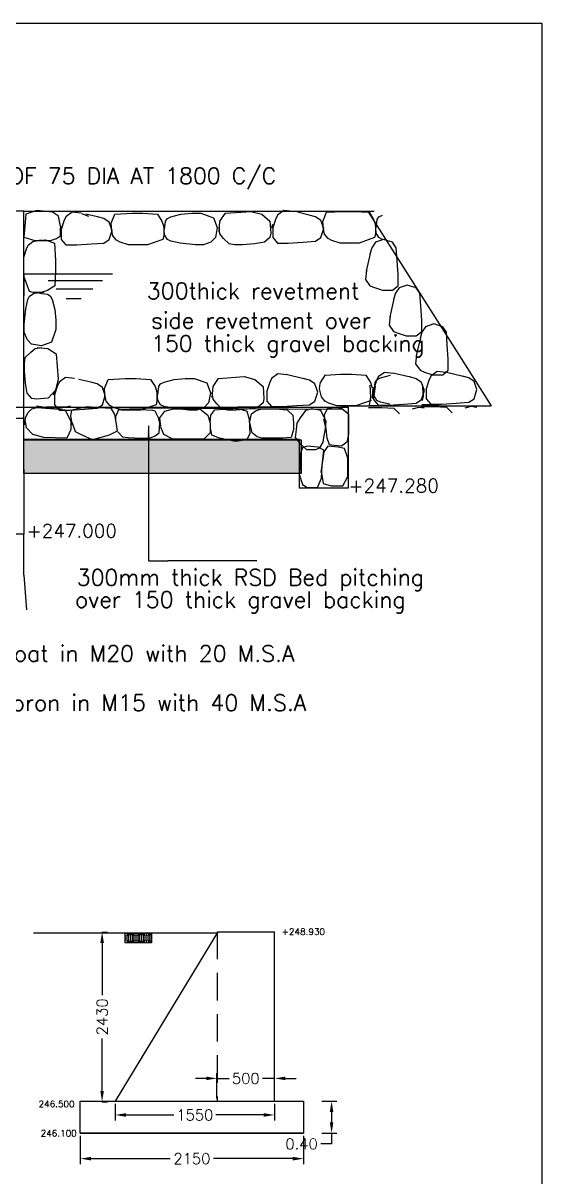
# Model space of a CAD drawing. Header units: inches. Extents: x 52682 to 53462, y 80994 to 81489.
# Drawn here: x 53341.6 to 53461.7, y 81222.1 to 81489.2 of the extents above; entities that cross this region are included whole.
import ezdxf

# ---------------------------------------------------------------- set-up
doc = ezdxf.new("R2010")
doc.units = ezdxf.units.IN
doc.header["$MEASUREMENT"] = 0
doc.linetypes.add('ACAD_ISO03W100', pattern=[30, 12, -18])
doc.linetypes.add('DASHED2', pattern=[9.525, 6.35, -3.175])
doc.layers.add('MEASUREMENT', color=7, linetype='Continuous')
doc.styles.add('rs', font='romans.shx')
doc.styles.get("Standard").update_dxf_attribs({"font": 'romans.shx'})
doc.dimstyles.new('ISO-25', dxfattribs={"dimtxt": 2.5, "dimasz": 2.5, "dimexe": 1.25, "dimexo": 0.625, "dimtad": 1, "dimtxsty": 'Standard', "dimcen": 2.5, "dimadec": 0, "dimazin": 0, "dimtfac": 1, "dimtmove": 0, "dimatfit": 3, "dimfxl": 1, "dimarcsym": 0})

# ---------------------------------------------------------------- blocks, each defined once
blk = doc.blocks.new('*D300')
at = {"color": 0, "lineweight": -2, "transparency": 16777216}
for p, q in [((53362.91, 81239.02), (53362.91, 81235.22)), ((53399.82, 81239.02), (53399.82, 81235.22)), ((53365.41, 81236.47), (53376.51, 81236.47)), ((53397.32, 81236.47), (53386.22, 81236.47))]:
    blk.add_line(p, q, dxfattribs=at)
at = {"color": 0, "transparency": 16777216}
for points in [[(53365.41, 81236.88), (53365.41, 81236.05), (53362.91, 81236.47)], [(53397.32, 81236.88), (53397.32, 81236.05), (53399.82, 81236.47)]]:
    blk.add_solid(points, dxfattribs=at)
at = {"color": 0, "transparency": 16777216, "insert": (53381.37, 81236.47), "char_height": 2.5, "attachment_point": 5}
blk.add_mtext('1550', dxfattribs=at)
blk = doc.blocks.new('*D301')
at = {"color": 0, "lineweight": -2, "transparency": 16777216}
for p, q in [((53354.86, 81231.64), (53354.86, 81225.11)), ((53406.53, 81231.64), (53406.53, 81225.11)), ((53357.36, 81226.36), (53375.67, 81226.36)), ((53404.03, 81226.36), (53385.72, 81226.36))]:
    blk.add_line(p, q, dxfattribs=at)
at = {"color": 0, "transparency": 16777216}
for points in [[(53357.36, 81226.77), (53357.36, 81225.94), (53354.86, 81226.36)], [(53404.03, 81226.77), (53404.03, 81225.94), (53406.53, 81226.36)]]:
    blk.add_solid(points, dxfattribs=at)
at = {"color": 0, "transparency": 16777216, "insert": (53380.69, 81226.36), "char_height": 2.5, "attachment_point": 5}
blk.add_mtext('2150', dxfattribs=at)
blk = doc.blocks.new('*D302')
at = {"color": 0, "lineweight": -2, "transparency": 16777216}
for p, q in [((53383.99, 81244.93), (53381.49, 81244.93)), ((53386.49, 81240.27), (53386.49, 81246.18)), ((53386.49, 81244.93), (53389.32, 81244.93)), ((53399.82, 81244.93), (53397, 81244.93)), ((53399.82, 81240.27), (53399.82, 81246.18)), ((53402.32, 81244.93), (53404.82, 81244.93))]:
    blk.add_line(p, q, dxfattribs=at)
at = {"color": 0, "transparency": 16777216}
for points in [[(53383.99, 81245.35), (53383.99, 81244.52), (53386.49, 81244.93)], [(53402.32, 81245.35), (53402.32, 81244.52), (53399.82, 81244.93)]]:
    blk.add_solid(points, dxfattribs=at)
at = {"color": 0, "transparency": 16777216, "insert": (53393.16, 81244.93), "char_height": 2.5, "attachment_point": 5}
blk.add_mtext('500', dxfattribs=at)
blk = doc.blocks.new('*D298')
at = {"color": 0, "lineweight": -2, "transparency": 16777216}
for p, q in [((53410.77, 81239.64), (53414.25, 81239.64)), ((53413, 81237.14), (53413, 81234.77)), ((53410.77, 81232.27), (53414.25, 81232.27)), ((53413, 81232.27), (53413, 81229.77)), ((53413, 81229.77), (53410.5, 81229.77))]:
    blk.add_line(p, q, dxfattribs=at)
at = {"color": 0, "transparency": 16777216}
for points in [[(53412.58, 81237.14), (53413.41, 81237.14), (53413, 81239.64)], [(53412.58, 81234.77), (53413.41, 81234.77), (53413, 81232.27)]]:
    blk.add_solid(points, dxfattribs=at)
at = {"color": 0, "transparency": 16777216, "insert": (53406.06, 81229.77), "char_height": 2.5, "attachment_point": 5}
blk.add_mtext('0.40', dxfattribs=at)
blk = doc.blocks.new('*D299')
at = {"color": 0, "lineweight": -2, "transparency": 16777216}
for p, q in [((53359.87, 81278.8), (53361.17, 81278.8)), ((53359.92, 81276.3), (53359.92, 81264.2)), ((53359.92, 81242.04), (53359.92, 81254.14)), ((53359.87, 81239.54), (53361.17, 81239.54))]:
    blk.add_line(p, q, dxfattribs=at)
at = {"color": 0, "transparency": 16777216}
for points in [[(53359.5, 81276.3), (53360.33, 81276.3), (53359.92, 81278.8)], [(53359.5, 81242.04), (53360.33, 81242.04), (53359.92, 81239.54)]]:
    blk.add_solid(points, dxfattribs=at)
at = {"color": 0, "transparency": 16777216, "insert": (53359.92, 81259.17), "char_height": 2.5, "attachment_point": 5, "rotation": 90}
blk.add_mtext('2430', dxfattribs=at)

msp = doc.modelspace()

# ---------------------------------------------------------------- hatches: boundary and pattern name
h = msp.add_hatch()
h.set_pattern_fill('AR-CONC', color=256, scale=0.05, style=0)
h.set_pattern_definition([(50, (53027.993, 82178.2555), (9.109233, -0.796954), [0.9525, -10.4775]), (355, (53027.993, 82178.2555), (-1.76214, 9.55283), [0.762, -8.382]), (100.451, (53028.752, 82178.189), (7.347125, 8.75583), [0.8095, -8.9045]), (46.1842, (53027.993, 82180.796), (13.55395, -2.10212), [1.42875, -15.71625]), (96.6356, (53029.122, 82180.62), (11.87021, 12.37128), [1.21425, -13.35675]), (351.184, (53027.993, 82180.796), (11.87023, 12.37126), [1.143, -12.573]), (21, (53029.263, 82180.1605), (7.580744, -5.113276), [0.9525, -10.4775]), (326, (53029.263, 82180.1605), (3.0901, 9.2094), [0.762, -8.382]), (71.4514, (53029.8945, 82179.734), (10.67082, 4.09614), [0.8095, -8.9045]), (37.5, (53027.9928, 82178.2555), (0.15443, 4.227752), [0, -8.2804, 0, -8.509, 0, -8.41375]), (7.5, (53027.9928, 82178.2555), (3.340983, 5.009029), [0, -4.8514, 0, -8.0899, 0, -3.20675]), (327.5, (53025.1607, 82178.2555), (6.77953, -0.286437), [0, -3.175, 0, -9.906, 0, -13.1445]), (317.5, (53023.8907, 82178.2555), (7.40646, 1.271325), [0, -4.1275, 0, -6.5786, 0, -9.3345])])
h.paths.add_polyline_path([(53341.801, 81400.251), (53192.113, 81400.251), (53192.113, 81397.751), (53341.801, 81397.751)])
h = msp.add_hatch()
h.set_pattern_fill('AR-CONC', color=256, scale=0.125, style=0)
h.set_pattern_definition([(50, (53027.993, 82178.256), (22.7731, -1.9924), [2.38125, -26.19375]), (355, (53027.993, 82178.256), (-4.40535, 23.8821), [1.905, -20.955]), (100.451, (53029.89, 82178.09), (18.3678, 21.8896), [2.02375, -22.26125]), (46.1842, (53027.993, 82184.606), (33.8849, -5.2553), [3.5719, -39.2906]), (96.6356, (53030.816, 82184.168), (29.6755, 30.9282), [3.0356, -33.3919]), (351.184, (53027.993, 82184.606), (29.6756, 30.9281), [2.8575, -31.4325]), (21, (53031.168, 82183.018), (18.95186, -12.7832), [2.38125, -26.19375]), (326, (53031.168, 82183.018), (7.72525, 23.0235), [1.905, -20.955]), (71.4514, (53032.747, 82181.953), (26.67706, 10.24036), [2.02375, -22.26125]), (37.5, (53027.993, 82178.2555), (0.386075, 10.56938), [0, -20.701, 0, -21.2725, 0, -21.03438]), (7.5, (53027.993, 82178.256), (8.35246, 12.52257), [0, -12.1285, 0, -20.22475, 0, -8.01688]), (327.5, (53020.9125, 82178.2555), (16.948824, -0.71609), [0, -7.9375, 0, -24.765, 0, -32.86125]), (317.5, (53017.738, 82178.256), (18.51615, 3.1783), [0, -10.31875, 0, -16.4465, 0, -23.33625])])
h.paths.add_polyline_path([(53325.551, 81385.876), (53329.301, 81370.876), (53341.801, 81370.876), (53341.801, 81385.876), (53341.801, 81397.751), (53192.113, 81397.751), (53192.113, 81390.876), (53204.301, 81390.876), (53204.301, 81385.876)])
h = msp.add_hatch()
h.set_pattern_fill('GRAVEL', color=256, scale=2, style=0)
h.set_pattern_definition([(228.0128, (1.44, 2), (-15.99999646432, -18.00000268321), [0.269072, -26.638176]), (184.9697, (1.26, 1.8), (24.000002103035, 1.999982614014), [0.461736, -45.71185]), (132.5104, (0.8, 1.76), (19.9999814367, -22.00001734774), [0.325576, -32.232064]), (267.2737, (0.02, 1.26), (1.99999203545, 40.00000058995), [0.420476, -41.627116]), (292.8337, (0, 0.84), (-10.00001981087, 23.99999282356), [0.41231, -40.818746]), (357.2737, (0.16, 0.46), (-40.00000058995, 1.99999203545), [0.420476, -41.627116]), (37.6942, (0.58, 0.44), (-26.000014691236, -19.99998081032), [0.556058, -55.049698]), (72.2553, (1.02, 0.78), (14.00002152541, 43.99999246248), [0.524976, -51.972642]), (121.4296, (1.18, 1.28), (-16.00001646835, 25.999990072985), [0.4219, -41.768146]), (175.2364, (0.96, 1.64), (22.00000189264, -1.99998306532), [0.481664, -23.601526]), (222.3974, (0.48, 1.68), (-24.000014702146, -21.99998416403), [0.622896, -61.66675]), (138.8141, (2, 1.24), (-14.0000058936, 11.9999946267), [0.212602, -21.047688]), (171.4692, (1.84, 1.38), (25.99999656963, -4.00001582008), [0.404474, -40.043022]), (225, (1.44, 1.44), (-2e-16, -2.000000619), [0.282842, -2.545584]), (203.1986, (1.3, 1.68), (9.9999994613, 4.0000026505), [0.152316, -15.07923]), (291.8014, (1.16, 1.62), (-1.999999821, 6.000000546), [0.215406, -10.554924]), (30.9638, (1.24, 1.42), (5.9999960446, 4.0000049671), [0.349858, -11.312046]), (161.5651, (1.54, 1.6), (4.000000869, -1.9999968064), [0.252982, -6.071574]), (16.3895, (0, 1.62), (20.00000439682, 5.99998541964), [0.3544, -35.08569]), (70.3462, (0.34, 1.72), (-7.99999049474, -22.00000427121), [0.297322, -29.434816]), (293.1986, (1.54, 2), (-4.0000026505, 9.9999994613), [0.30463, -14.926916]), (343.6105, (1.66, 1.72), (-20.00000439682, 5.99998541964), [0.3544, -35.08569]), (339.444, (0, 0.38), (-10.0000036891, 3.99999199284), [0.34176, -16.746248]), (294.7751, (0.32, 0.26), (-9.9999843785, 22.00000684368), [0.286356, -28.349286]), (66.8014, (1.56, 0), (4.0000026505, 9.9999994613), [0.30463, -14.926916]), (17.354, (1.68, 0.28), (-26.0000040382, -7.99998900452), [0.335262, -33.190848]), (69.444, (0.58, 0), (-3.99999199284, -10.0000036891), [0.17088, -16.917128]), (101.3099, (1.44, 0), (-1.9999952643, 8.0000015045), [0.10198, -10.096058]), (165.9638, (1.42, 0.1), (6.000001092, -1.9999961147), [0.41231, -7.8339]), (186.009, (1.02, 0.2), (19.99999950181, 1.99999863496), [0.3821, -37.827846]), (303.6901, (1.24, 1.24), (-2.000002669, 3.9999991155), [0.288444, -6.922658]), (353.1572, (1.4, 1), (33.99999873096, -4.00001599585), [0.503588, -49.855126]), (60.9454, (1.9, 0.94), (-8.0000000544, -14.00000076914), [0.205912, -20.385348]), (90, (2, 1.12), (-2, 2), [0.12, -1.88]), (120.2564, (0.98, 0.26), (7.9999897736, -14.0000049117), [0.277848, -27.50704]), (48.0128, (0.84, 0.5), (15.99999646432, 18.00000268321), [0.538144, -26.369104]), (0, (1.2, 0.9), (2, 2), [0.52, -1.48]), (325.3048, (1.72, 0.9), (-19.99998851798, 14.00001721919), [0.316228, -31.306548]), (254.0546, (1.98, 0.72), (-1.9999997786, -8.0000002533), [0.291204, -14.269016]), (207.646, (1.9, 0.44), (-37.99999161436, -20.00001542634), [0.47413, -46.938948]), (175.4261, (1.48, 0.22), (-26.000001116624, 1.99998960232), [0.501598, -49.658148])])
h.paths.add_polyline_path([(53341.839, 81392.709), (53405.946, 81392.709), (53405.946, 81384.897), (53341.839, 81384.897)])
h = msp.add_hatch()
h.set_pattern_fill('EARTH', color=256, scale=5, style=0)
h.set_pattern_definition([(0, (-824.0914, -4.2742), (1.25, 1.25), [1.25, -1.25]), (0, (-824.0914, -3.8054), (1.25, 1.25), [1.25, -1.25]), (0, (-824.0914, -3.3367), (1.25, 1.25), [1.25, -1.25]), (90, (-823.9351, -3.1804), (-1.25, 1.25), [1.25, -1.25]), (90, (-823.4664, -3.1804), (-1.25, 1.25), [1.25, -1.25]), (90, (-822.9976, -3.1804), (-1.25, 1.25), [1.25, -1.25])])
h.paths.add_polyline_path([(53365.274, 81278.556), (53371.358, 81278.556), (53371.358, 81276.31), (53365.274, 81276.31)])

# ---------------------------------------------------------------- linework, layer by layer
for p, q in [((53341.801, 81445.651), (53191.801, 81445.651)), ((53341.801, 81385.876), (53341.801, 81445.651)), ((53341.801, 81445.651), (53422.871, 81445.651)), ((53344.829, 81445.817), (53342.253, 81444.91)), ((53348.466, 81445.364), (53344.829, 81445.817)), ((53349.83, 81444.456), (53348.466, 81445.364)), ((53352.985, 81445.378), (53351.516, 81444.331)), ((53355.082, 81445.169), (53352.985, 81445.378)), ((53355.134, 81445.061), (53356.801, 81444.456)), ((53362.843, 81444.959), (53366.829, 81445.169)), ((53366.829, 81445.169), (53369.346, 81445.169)), ((53369.346, 81445.169), (53372.702, 81444.959)), ((53378.156, 81444.959), (53380.673, 81445.169)), ((53380.673, 81445.169), (53382.771, 81445.169)), ((53382.771, 81445.169), (53385.707, 81444.121)), ((53387.176, 81443.284), (53388.434, 81445.169)), ((53388.434, 81445.169), (53394.308, 81445.588)), ((53394.308, 81445.588), (53396.825, 81444.959)), ((53401.94, 81445.784), (53400.472, 81444.737)), ((53404.038, 81445.574), (53401.94, 81445.784)), ((53407.814, 81444.737), (53405.087, 81445.365)), ((53410.96, 81443.27), (53411.799, 81445.365)), ((53411.799, 81445.365), (53415.785, 81445.574)), ((53415.785, 81445.574), (53418.302, 81445.574)), ((53418.302, 81445.574), (53421.658, 81445.365)), ((53421.43, 81445.448), (53449.942, 81400.571)), ((53421.658, 81445.365), (53422.707, 81443.689)), ((53342.102, 81443.094), (53341.798, 81439.613)), ((53342.253, 81444.91), (53342.102, 81443.094)), ((53350.285, 81442.186), (53349.83, 81444.456)), ((53351.097, 81443.284), (53350.467, 81441.398)), ((53351.516, 81444.331), (53351.097, 81443.284)), ((53358.858, 81444.331), (53356.131, 81444.959)), ((53360.326, 81443.912), (53358.858, 81444.331)), ((53361.585, 81443.074), (53360.326, 81443.912)), ((53362.214, 81441.189), (53361.585, 81443.074)), ((53362.004, 81442.865), (53362.843, 81444.959)), ((53362.214, 81440.351), (53362.004, 81442.865)), ((53372.702, 81444.959), (53373.751, 81443.284)), ((53373.751, 81443.284), (53374.17, 81442.027)), ((53374.38, 81440.142), (53374.17, 81442.446)), ((53374.38, 81441.398), (53374.59, 81443.284)), ((53374.59, 81443.284), (53375.01, 81443.912)), ((53375.01, 81443.912), (53375.849, 81444.331)), ((53375.849, 81444.331), (53378.156, 81444.959)), ((53385.707, 81444.121), (53386.546, 81441.817)), ((53386.966, 81440.77), (53387.176, 81443.284)), ((53396.825, 81444.959), (53398.713, 81443.284)), ((53398.713, 81443.284), (53398.922, 81440.561)), ((53399.176, 81441.804), (53399.386, 81442.642)), ((53400.053, 81443.689), (53399.423, 81441.804)), ((53400.472, 81444.737), (53400.053, 81443.689)), ((53409.282, 81444.318), (53407.814, 81444.737)), ((53410.541, 81443.48), (53409.282, 81444.318)), ((53411.17, 81441.595), (53410.541, 81443.48)), ((53411.17, 81440.757), (53410.96, 81443.27)), ((53422.707, 81443.689), (53423.126, 81442.432)), ((53423.336, 81440.547), (53423.126, 81442.851)), ((53423.126, 81442.432), (53423.126, 81440.338)), ((53423.336, 81441.804), (53423.546, 81443.689)), ((53423.546, 81443.689), (53423.965, 81444.318)), ((53423.965, 81444.318), (53424.804, 81444.737)), ((53349.376, 81439.31), (53350.285, 81439.916)), ((53350.22, 81441.398), (53350.43, 81442.236)), ((53350.285, 81439.916), (53350.285, 81441.732)), ((53350.467, 81441.398), (53350.467, 81439.094)), ((53361.585, 81439.094), (53362.214, 81441.189)), ((53362.424, 81439.932), (53362.004, 81441.817)), ((53363.263, 81438.885), (53362.424, 81439.932)), ((53374.17, 81439.932), (53373.961, 81439.094)), ((53374.17, 81442.027), (53374.17, 81439.932)), ((53375.01, 81439.094), (53374.38, 81440.142)), ((53386.546, 81441.817), (53386.127, 81439.513)), ((53387.176, 81440.351), (53386.966, 81441.817)), ((53388.015, 81439.304), (53387.176, 81440.351)), ((53398.922, 81440.561), (53398.713, 81439.513)), ((53399.423, 81441.804), (53399.423, 81439.5)), ((53410.541, 81439.5), (53411.17, 81441.595)), ((53411.38, 81440.338), (53410.96, 81442.223)), ((53412.219, 81439.291), (53411.38, 81440.338)), ((53423.126, 81440.338), (53422.917, 81439.5)), ((53423.965, 81439.5), (53423.336, 81440.547)), ((53341.798, 81439.613), (53344.375, 81438.856)), ((53342.429, 81436.899), (53342.843, 81437.74)), ((53342.843, 81437.74), (53343.886, 81438.585)), ((53343.886, 81438.585), (53345.769, 81439.015)), ((53344.304, 81438.797), (53346.816, 81439.02)), ((53344.375, 81438.856), (53348.012, 81438.856)), ((53346.816, 81439.02), (53348.915, 81438.193)), ((53348.012, 81438.856), (53349.376, 81439.31)), ((53348.915, 81438.193), (53349.147, 81434.209)), ((53350.467, 81439.094), (53351.516, 81437.838)), ((53351.516, 81437.838), (53354.033, 81437.838)), ((53354.033, 81437.838), (53357.39, 81438.047)), ((53357.39, 81438.047), (53360.326, 81438.256)), ((53360.326, 81438.256), (53361.585, 81439.094)), ((53364.102, 81438.466), (53363.263, 81438.885)), ((53365.99, 81437.838), (53364.102, 81438.466)), ((53368.087, 81437.838), (53365.99, 81437.838)), ((53370.395, 81437.838), (53368.087, 81437.838)), ((53373.961, 81439.094), (53370.395, 81437.838)), ((53375.849, 81438.675), (53375.01, 81439.094)), ((53377.946, 81438.256), (53375.849, 81438.675)), ((53381.512, 81437.838), (53377.946, 81438.256)), ((53383.4, 81437.838), (53381.512, 81437.838)), ((53385.078, 81438.466), (53383.4, 81437.838)), ((53386.127, 81439.513), (53385.078, 81438.466)), ((53389.273, 81438.047), (53388.015, 81439.304)), ((53390.532, 81437.838), (53389.273, 81438.047)), ((53392.42, 81437.838), (53390.532, 81437.838)), ((53395.147, 81438.047), (53392.42, 81437.838)), ((53397.454, 81438.466), (53395.147, 81438.047)), ((53398.713, 81439.513), (53397.454, 81438.466)), ((53399.423, 81439.5), (53400.472, 81438.243)), ((53400.472, 81438.243), (53402.989, 81438.243)), ((53402.989, 81438.243), (53406.345, 81438.453)), ((53406.345, 81438.453), (53409.282, 81438.662)), ((53409.282, 81438.662), (53410.541, 81439.5)), ((53413.058, 81438.872), (53412.219, 81439.291)), ((53414.946, 81438.243), (53413.058, 81438.872)), ((53417.043, 81438.243), (53414.946, 81438.243)), ((53419.351, 81438.243), (53417.043, 81438.243)), ((53422.917, 81439.5), (53419.351, 81438.243)), ((53422.297, 81437.173), (53421.878, 81435.705)), ((53423.135, 81438.432), (53422.297, 81437.173)), ((53425.02, 81439.061), (53423.135, 81438.432)), ((53424.804, 81439.081), (53423.965, 81439.5)), ((53427.115, 81438.432), (53425.02, 81439.061)), ((53427.953, 81437.173), (53427.115, 81438.432)), ((53428.162, 81434.236), (53427.953, 81437.173)), ((53341.811, 81435.008), (53342.429, 81436.899)), ((53341.822, 81432.91), (53341.811, 81435.008)), ((53421.937, 81435.855), (53420.984, 81431.735)), ((53341.835, 81430.603), (53341.822, 81432.91)), ((53349.147, 81434.209), (53349.16, 81431.692)), ((53421.04, 81431.929), (53420.831, 81429.831)), ((53428.372, 81430.88), (53428.162, 81434.236)), ((53343.111, 81427.044), (53341.835, 81430.603)), ((53346.859, 81431.017), (53341.841, 81431.017)), ((53341.841, 81431.017), (53341.841, 81426.006)), ((53345.114, 81431.109), (53362.319, 81431.109)), ((53347.408, 81429.582), (53360.025, 81429.582)), ((53349.16, 81431.692), (53348.969, 81428.334)), ((53420.831, 81429.831), (53421.878, 81428.363)), ((53428.372, 81428.363), (53428.372, 81430.88)), ((53343.95, 81426.838), (53343.111, 81427.044)), ((53343.117, 81425.995), (53344.161, 81426.63)), ((53346.045, 81426.85), (53343.95, 81426.838)), ((53344.161, 81426.63), (53346.464, 81426.852)), ((53345.418, 81426.637), (53347.304, 81426.437)), ((53347.299, 81427.276), (53346.045, 81426.85)), ((53348.969, 81428.334), (53347.299, 81427.276)), ((53347.304, 81426.437), (53347.935, 81426.021)), ((53349.32, 81427.673), (53357.731, 81427.673)), ((53421.878, 81428.363), (53422.926, 81427.944)), ((53422.926, 81427.944), (53424.811, 81427.314)), ((53424.811, 81427.314), (53427.115, 81427.314)), ((53427.115, 81427.314), (53428.372, 81428.363)), ((53427.771, 81426.623), (53427.352, 81425.155)), ((53428.609, 81427.882), (53427.771, 81426.623)), ((53430.494, 81428.511), (53428.609, 81427.882)), ((53432.589, 81427.882), (53430.494, 81428.511)), ((53433.427, 81426.623), (53432.589, 81427.882)), ((53433.636, 81423.686), (53433.427, 81426.623)), ((53342.295, 81423.054), (53342.703, 81425.154)), ((53342.703, 81425.154), (53343.117, 81425.995)), ((53347.935, 81426.021), (53348.358, 81425.184)), ((53348.358, 81425.184), (53348.999, 81422.881)), ((53351.614, 81425.382), (53355.055, 81425.382)), ((53427.411, 81425.306), (53426.458, 81421.185)), ((53341.896, 81419.485), (53342.295, 81423.054)), ((53348.999, 81422.881), (53349.222, 81420.365)), ((53426.515, 81421.379), (53426.305, 81419.281)), ((53433.846, 81420.33), (53433.636, 81423.686)), ((53341.906, 81417.598), (53341.896, 81419.485)), ((53349.222, 81420.365), (53349.234, 81418.267)), ((53426.305, 81419.281), (53427.352, 81417.813)), ((53433.846, 81417.813), (53433.846, 81420.33)), ((53434.735, 81418.895), (53433.897, 81417.636)), ((53436.62, 81419.524), (53434.735, 81418.895)), ((53438.715, 81418.895), (53436.62, 81419.524)), ((53439.553, 81417.636), (53438.715, 81418.895)), ((53342.544, 81415.923), (53341.906, 81417.598)), ((53343.597, 81414.88), (53342.544, 81415.923)), ((53349.234, 81418.267), (53348.203, 81415.325)), ((53427.352, 81417.813), (53428.4, 81417.394)), ((53428.4, 81417.394), (53430.285, 81416.764)), ((53430.285, 81416.764), (53432.589, 81416.764)), ((53433.537, 81416.319), (53432.584, 81412.198)), ((53432.589, 81416.764), (53433.846, 81417.813)), ((53433.897, 81417.636), (53433.478, 81416.168)), ((53439.762, 81414.7), (53439.553, 81417.636)), ((53343.398, 81412.991), (53344.44, 81413.836)), ((53345.903, 81414.473), (53343.597, 81414.88)), ((53344.44, 81413.836), (53345.905, 81414.053)), ((53344.858, 81414.048), (53347.373, 81413.852)), ((53348.203, 81415.325), (53345.903, 81414.473)), ((53347.373, 81413.852), (53349.265, 81412.604)), ((53439.971, 81411.343), (53439.762, 81414.7)), ((53341.945, 81410.466), (53342.148, 81411.726)), ((53341.956, 81408.578), (53341.945, 81410.466)), ((53342.148, 81411.726), (53343.398, 81412.991)), ((53349.265, 81412.604), (53349.716, 81406.733)), ((53432.64, 81412.392), (53432.431, 81410.295)), ((53439.971, 81408.826), (53439.971, 81411.343)), ((53342.18, 81405.852), (53341.956, 81408.578)), ((53400.556, 81407.952), (53399.088, 81406.905)), ((53402.654, 81407.743), (53400.556, 81407.952)), ((53406.581, 81406.846), (53402.46, 81407.799)), ((53410.342, 81405.83), (53411.622, 81407.729)), ((53411.591, 81407.668), (53415.057, 81407.886)), ((53415.057, 81407.886), (53417.574, 81407.886)), ((53417.574, 81407.886), (53420.93, 81407.677)), ((53420.93, 81407.677), (53421.979, 81406.001)), ((53425.23, 81408.304), (53423.761, 81407.257)), ((53424.343, 81407.048), (53426.65, 81407.677)), ((53427.327, 81408.095), (53425.23, 81408.304)), ((53431.254, 81407.198), (53427.134, 81408.151)), ((53432.431, 81410.295), (53433.478, 81408.826)), ((53433.478, 81408.826), (53434.526, 81408.407)), ((53434.526, 81408.407), (53436.411, 81407.777)), ((53437.393, 81408.51), (53435.925, 81407.463)), ((53436.411, 81407.777), (53438.715, 81407.777)), ((53439.491, 81408.301), (53437.393, 81408.51)), ((53438.715, 81407.777), (53439.971, 81408.826)), ((53443.417, 81407.404), (53439.297, 81408.357)), ((53342.611, 81403.547), (53342.18, 81405.852)), ((53349.533, 81405.026), (53348.904, 81403.141)), ((53349.716, 81406.733), (53349.101, 81404.212)), ((53349.952, 81406.073), (53349.533, 81405.026)), ((53351.421, 81407.121), (53349.952, 81406.073)), ((53353.518, 81406.911), (53351.421, 81407.121)), ((53357.294, 81406.073), (53354.567, 81406.702)), ((53358.762, 81405.654), (53357.294, 81406.073)), ((53360.021, 81404.816), (53358.762, 81405.654)), ((53360.441, 81404.607), (53361.28, 81406.702)), ((53361.28, 81406.702), (53365.265, 81406.911)), ((53365.265, 81406.911), (53367.782, 81406.911)), ((53367.782, 81406.911), (53371.138, 81406.702)), ((53371.138, 81406.702), (53372.187, 81405.026)), ((53372.187, 81405.026), (53372.607, 81403.769)), ((53372.816, 81403.141), (53373.026, 81405.026)), ((53373.026, 81405.026), (53373.446, 81405.654)), ((53373.446, 81405.654), (53374.285, 81406.073)), ((53374.285, 81406.073), (53376.592, 81406.702)), ((53376.592, 81406.702), (53379.109, 81406.911)), ((53379.109, 81406.911), (53381.207, 81406.911)), ((53381.207, 81406.911), (53384.144, 81405.864)), ((53384.144, 81405.864), (53384.983, 81403.56)), ((53385.402, 81402.512), (53385.612, 81405.026)), ((53385.612, 81405.026), (53386.87, 81406.911)), ((53386.87, 81406.911), (53392.744, 81407.33)), ((53392.744, 81407.33), (53395.261, 81406.702)), ((53395.261, 81406.702), (53397.149, 81405.026)), ((53397.149, 81405.026), (53397.359, 81402.303)), ((53398.669, 81405.857), (53398.039, 81403.972)), ((53399.088, 81406.905), (53398.669, 81405.857)), ((53407.898, 81406.486), (53406.43, 81406.905)), ((53409.157, 81405.648), (53407.898, 81406.486)), ((53409.786, 81403.763), (53409.157, 81405.648)), ((53410.219, 81404.506), (53410.379, 81405.779)), ((53421.822, 81405.378), (53422.032, 81402.655)), ((53421.979, 81406.001), (53422.398, 81404.744)), ((53423.342, 81406.21), (53422.713, 81404.324)), ((53422.874, 81404.116), (53423.084, 81406.001)), ((53422.874, 81402.859), (53423.151, 81405.097)), ((53423.084, 81406.001), (53423.504, 81406.629)), ((53423.761, 81407.257), (53423.342, 81406.21)), ((53423.504, 81406.629), (53424.343, 81407.048)), ((53432.571, 81406.838), (53431.103, 81407.257)), ((53433.83, 81406), (53432.571, 81406.838)), ((53434.459, 81404.115), (53433.83, 81406)), ((53433.985, 81405.584), (53434.195, 81402.861)), ((53435.505, 81406.416), (53434.876, 81404.53)), ((53435.925, 81407.463), (53435.505, 81406.416)), ((53444.735, 81407.044), (53443.266, 81407.463)), ((53445.993, 81406.206), (53444.735, 81407.044)), ((53446.622, 81404.321), (53445.993, 81406.206)), ((53343.666, 81402.294), (53342.611, 81403.547)), ((53349.101, 81404.212), (53347.436, 81402.315)), ((53348.656, 81403.141), (53348.866, 81403.979)), ((53348.904, 81403.141), (53348.904, 81400.837)), ((53360.65, 81402.931), (53360.021, 81404.816)), ((53360.021, 81400.837), (53360.65, 81402.931)), ((53360.65, 81402.094), (53360.441, 81404.607)), ((53360.86, 81401.675), (53360.441, 81403.56)), ((53372.816, 81401.884), (53372.607, 81404.188)), ((53372.607, 81403.769), (53372.607, 81401.675)), ((53384.983, 81403.56), (53384.563, 81401.256)), ((53385.612, 81402.094), (53385.402, 81403.56)), ((53398.039, 81403.972), (53398.039, 81401.668)), ((53409.157, 81401.668), (53409.786, 81403.763)), ((53410.652, 81402.65), (53410.232, 81404.535)), ((53411.491, 81401.602), (53410.652, 81402.65)), ((53422.032, 81402.655), (53421.822, 81401.608)), ((53422.53, 81404.831), (53422.398, 81402.295)), ((53422.713, 81404.324), (53422.713, 81402.02)), ((53423.504, 81401.812), (53422.874, 81402.859)), ((53433.83, 81402.02), (53434.459, 81404.115)), ((53434.195, 81402.861), (53433.985, 81401.814)), ((53434.876, 81404.53), (53434.876, 81402.226)), ((53445.993, 81402.226), (53446.622, 81404.321)), ((53179.301, 81400.251), (53341.801, 81400.251)), ((53341.801, 81400.251), (53415.253, 81399.817)), ((53341.801, 81400.251), (53349.301, 81400.251)), ((53341.801, 81400.251), (53416.801, 81400.251)), ((53342.756, 81398.94), (53343.676, 81399.859)), ((53344.714, 81402.09), (53343.666, 81402.294)), ((53343.676, 81399.859), (53344.78, 81400.227)), ((53344.709, 81400.595), (53349.368, 81399.879)), ((53347.436, 81402.315), (53344.714, 81402.09)), ((53344.78, 81400.227), (53349.013, 81399.859)), ((53352.246, 81400.278), (53347.008, 81400.278)), ((53348.904, 81400.837), (53349.952, 81399.58)), ((53349.013, 81399.859), (53351.405, 81399.676)), ((53349.368, 81399.879), (53352.594, 81400.595)), ((53351.405, 81399.676), (53352.693, 81396.919)), ((53352.47, 81399.58), (53355.826, 81399.789)), ((53352.693, 81398.205), (53352.877, 81399.676)), ((53352.877, 81399.676), (53356.374, 81400.411)), ((53355.826, 81399.789), (53358.762, 81399.999)), ((53356.374, 81400.411), (53359.318, 81400.227)), ((53358.762, 81399.999), (53360.021, 81400.837)), ((53359.318, 81400.227), (53361.894, 81400.043)), ((53361.699, 81400.627), (53360.86, 81401.675)), ((53362.538, 81400.208), (53361.699, 81400.627)), ((53361.894, 81400.043), (53362.815, 81398.573)), ((53364.426, 81399.58), (53362.538, 81400.208)), ((53363.735, 81399.676), (53362.999, 81398.022)), ((53365.943, 81399.676), (53363.735, 81399.676)), ((53368.887, 81399.676), (53365.943, 81399.676)), ((53372.397, 81400.837), (53368.831, 81399.58)), ((53371.648, 81399.492), (53368.887, 81399.676)), ((53372.607, 81401.675), (53372.397, 81400.837)), ((53373.446, 81400.837), (53372.816, 81401.884)), ((53374.285, 81400.418), (53373.446, 81400.837)), ((53376.382, 81399.999), (53374.285, 81400.418)), ((53374.408, 81399.308), (53376.433, 81399.859)), ((53379.948, 81399.58), (53376.382, 81399.999)), ((53376.433, 81399.859), (53380.665, 81399.859)), ((53380.665, 81399.859), (53382.506, 81399.859)), ((53383.514, 81400.208), (53381.836, 81399.58)), ((53382.506, 81399.859), (53384.346, 81398.389)), ((53384.563, 81401.256), (53383.514, 81400.208)), ((53385.082, 81398.389), (53386.002, 81399.676)), ((53386.451, 81401.046), (53385.612, 81402.094)), ((53386.002, 81399.676), (53391.155, 81400.043)), ((53387.71, 81399.789), (53386.451, 81401.046)), ((53388.968, 81399.58), (53387.71, 81399.789)), ((53393.583, 81399.789), (53390.856, 81399.58)), ((53391.155, 81400.043), (53393.363, 81399.308)), ((53397.039, 81400.237), (53391.304, 81400.237)), ((53395.89, 81400.208), (53393.583, 81399.789)), ((53395.571, 81399.492), (53396.86, 81399.859)), ((53397.149, 81401.256), (53395.89, 81400.208)), ((53396.86, 81399.859), (53399.988, 81399.859)), ((53400.981, 81400.237), (53397.039, 81400.237)), ((53397.359, 81402.303), (53397.149, 81401.256)), ((53398.039, 81401.668), (53399.088, 81400.411)), ((53399.088, 81400.411), (53401.605, 81400.411)), ((53399.988, 81399.859), (53402.749, 81399.676)), ((53401.605, 81400.411), (53404.961, 81400.621)), ((53402.749, 81399.676), (53404.037, 81398.389)), ((53404.961, 81400.621), (53407.898, 81400.83)), ((53408.453, 81399.859), (53406.981, 81399.492)), ((53407.898, 81400.83), (53409.157, 81401.668)), ((53409.756, 81399.672), (53408.453, 81399.859)), ((53410.478, 81399.492), (53409.742, 81399.676)), ((53411.398, 81398.573), (53412.134, 81400.043)), ((53412.346, 81401.18), (53411.502, 81401.64)), ((53412.134, 81400.043), (53413.974, 81400.227)), ((53414.218, 81400.555), (53412.33, 81401.183)), ((53413.974, 81400.227), (53415.262, 81400.043)), ((53416.315, 81400.555), (53414.218, 81400.555)), ((53415.262, 81400.043), (53416.919, 81398.757)), ((53415.266, 81400.555), (53449.942, 81400.571)), ((53418.623, 81400.555), (53416.315, 81400.555)), ((53416.801, 81400.251), (53416.801, 81400.251)), ((53416.801, 81400.251), (53416.801, 81381.501)), ((53422.188, 81401.812), (53418.623, 81400.555)), ((53421.533, 81400.211), (53424.661, 81400.211)), ((53421.866, 81401.675), (53421.656, 81400.837)), ((53425.654, 81400.589), (53421.712, 81400.589)), ((53422.713, 81402.02), (53423.761, 81400.764)), ((53424.343, 81401.393), (53423.504, 81401.812)), ((53423.761, 81400.764), (53426.279, 81400.764)), ((53426.44, 81400.974), (53424.343, 81401.393)), ((53424.661, 81400.211), (53427.422, 81400.028)), ((53426.279, 81400.764), (53429.635, 81400.973)), ((53427.422, 81400.028), (53428.71, 81398.741)), ((53429.635, 81400.973), (53432.571, 81401.182)), ((53433.127, 81400.211), (53431.654, 81399.844)), ((53432.571, 81401.182), (53433.83, 81402.02)), ((53434.429, 81400.024), (53433.127, 81400.211)), ((53433.696, 81400.417), (53436.825, 81400.417)), ((53437.818, 81400.795), (53433.875, 81400.795)), ((53434.876, 81402.226), (53435.925, 81400.97)), ((53435.925, 81400.97), (53438.442, 81400.97)), ((53436.825, 81400.417), (53439.585, 81400.234)), ((53438.442, 81400.97), (53441.798, 81401.179)), ((53439.585, 81400.234), (53440.873, 81398.947)), ((53441.798, 81401.179), (53444.735, 81401.388)), ((53445.29, 81400.417), (53443.818, 81400.05)), ((53444.735, 81401.388), (53445.993, 81402.226)), ((53446.593, 81400.23), (53445.29, 81400.417)), ((53192.113, 81397.751), (53341.801, 81397.751)), ((53342.019, 81396.184), (53342.203, 81397.838)), ((53342.203, 81397.838), (53342.756, 81398.94)), ((53349.952, 81399.58), (53352.47, 81399.58)), ((53353.061, 81396.184), (53352.693, 81398.205)), ((53362.815, 81398.573), (53363.183, 81396.368)), ((53362.999, 81398.022), (53362.999, 81397.287)), ((53366.524, 81399.58), (53364.426, 81399.58)), ((53368.831, 81399.58), (53366.524, 81399.58)), ((53372.2, 81399.308), (53371.648, 81399.492)), ((53372.936, 81397.838), (53372.2, 81399.308)), ((53373.304, 81396.552), (53372.936, 81397.838)), ((53373.304, 81397.838), (53374.408, 81399.308)), ((53373.488, 81395.816), (53373.304, 81397.838)), ((53381.836, 81399.58), (53379.948, 81399.58)), ((53384.346, 81398.389), (53384.898, 81396.552)), ((53384.898, 81396.735), (53385.082, 81398.389)), ((53390.856, 81399.58), (53388.968, 81399.58)), ((53393.363, 81399.308), (53393.915, 81397.47)), ((53393.915, 81397.47), (53394.099, 81394.163)), ((53394.099, 81396.919), (53394.467, 81398.757)), ((53394.467, 81398.757), (53395.571, 81399.492)), ((53404.037, 81398.389), (53404.221, 81396.552)), ((53405.693, 81397.838), (53404.957, 81396.552)), ((53406.981, 81399.492), (53405.693, 81397.838)), ((53411.766, 81396.919), (53410.478, 81399.492)), ((53411.766, 81395.265), (53411.214, 81397.47)), ((53411.582, 81395.816), (53411.398, 81398.573)), ((53416.919, 81398.757), (53416.919, 81396.552)), ((53342.388, 81395.449), (53342.203, 81396.919)), ((53343.86, 81393.979), (53342.388, 81395.449)), ((53352.693, 81395.081), (53351.773, 81393.06)), ((53352.693, 81396.919), (53352.693, 81395.081)), ((53353.797, 81394.53), (53353.061, 81396.552)), ((53355.269, 81393.795), (53353.797, 81394.53)), ((53363.367, 81394.714), (53361.526, 81393.795)), ((53363.183, 81396.368), (53363.367, 81394.714)), ((53363.551, 81394.53), (53364.655, 81393.428)), ((53372.2, 81393.611), (53373.12, 81394.346)), ((53373.12, 81394.346), (53373.304, 81396.552)), ((53374.224, 81393.979), (53373.488, 81395.633)), ((53384.898, 81394.346), (53383.426, 81392.876)), ((53384.898, 81396.552), (53384.898, 81394.346)), ((53385.266, 81393.795), (53385.082, 81395.081)), ((53394.651, 81394.346), (53394.099, 81396.735)), ((53395.755, 81393.428), (53394.651, 81394.346)), ((53404.221, 81395.081), (53403.669, 81393.244)), ((53404.221, 81396.552), (53404.221, 81395.081)), ((53404.773, 81395.081), (53404.589, 81393.244)), ((53404.957, 81396.552), (53404.773, 81395.081)), ((53411.214, 81393.244), (53411.582, 81395.265)), ((53411.582, 81395.265), (53411.766, 81396.919)), ((53411.95, 81393.06), (53411.766, 81395.265)), ((53416.919, 81396.552), (53416.919, 81393.979)), ((53405.551, 81392.751), (53341.801, 81392.751)), ((53346.436, 81393.244), (53343.86, 81393.979)), ((53351.773, 81393.06), (53346.436, 81393.244)), ((53357.662, 81392.693), (53355.269, 81393.795)), ((53361.526, 81393.795), (53357.662, 81392.693)), ((53364.655, 81393.428), (53365.943, 81393.244)), ((53365.943, 81393.244), (53368.887, 81393.06)), ((53368.887, 81393.06), (53370.912, 81393.06)), ((53370.912, 81393.06), (53372.2, 81393.611)), ((53376.249, 81392.876), (53374.224, 81393.979)), ((53380.665, 81392.876), (53376.249, 81392.876)), ((53383.426, 81392.876), (53380.665, 81392.876)), ((53387.106, 81393.06), (53385.266, 81393.795)), ((53390.787, 81392.325), (53387.106, 81393.06)), ((53393.363, 81392.693), (53390.787, 81392.325)), ((53394.099, 81394.163), (53393.363, 81392.693)), ((53396.86, 81393.06), (53395.755, 81393.428)), ((53399.068, 81393.06), (53396.86, 81393.06)), ((53401.644, 81393.06), (53399.068, 81393.06)), ((53403.669, 81393.244), (53401.644, 81393.06)), ((53404.589, 81393.244), (53405.693, 81391.774)), ((53405.551, 81381.501), (53405.551, 81392.751)), ((53405.693, 81391.774), (53407.165, 81390.487)), ((53410.294, 81390.855), (53411.03, 81392.141)), ((53411.03, 81392.141), (53411.214, 81393.244)), ((53412.502, 81391.59), (53411.95, 81393.06)), ((53416.551, 81392.141), (53415.262, 81391.222)), ((53416.919, 81393.979), (53416.551, 81392.141)), ((53406.245, 81390.855), (53405.693, 81389.385)), ((53405.693, 81389.385), (53405.693, 81388.098)), ((53407.349, 81391.222), (53406.245, 81390.855)), ((53407.165, 81390.487), (53409.374, 81390.487)), ((53409.926, 81391.039), (53407.349, 81391.222)), ((53409.374, 81390.487), (53410.294, 81390.855)), ((53411.214, 81390.304), (53409.926, 81391.039)), ((53411.214, 81389.936), (53410.478, 81385.158)), ((53410.846, 81386.812), (53411.214, 81390.304)), ((53412.134, 81391.222), (53411.214, 81389.936)), ((53414.526, 81391.039), (53412.134, 81391.222)), ((53413.606, 81391.406), (53412.502, 81391.59)), ((53415.262, 81391.222), (53413.606, 81391.406)), ((53415.999, 81390.671), (53414.526, 81391.039)), ((53416.735, 81388.466), (53415.999, 81390.671)), ((53405.877, 81388.098), (53405.509, 81384.791)), ((53405.693, 81388.098), (53405.693, 81386.812)), ((53410.662, 81383.872), (53410.846, 81386.812)), ((53416.735, 81384.239), (53416.735, 81388.466)), ((53341.801, 81385.876), (53341.801, 81370.876)), ((53405.509, 81384.791), (53406.245, 81382.402)), ((53409.742, 81381.667), (53410.662, 81383.872)), ((53410.662, 81384.974), (53411.03, 81382.586)), ((53415.63, 81382.034), (53416.735, 81384.239)), ((53416.801, 81381.501), (53405.551, 81381.501)), ((53406.245, 81382.402), (53407.349, 81381.667)), ((53407.349, 81381.667), (53409.742, 81381.667)), ((53411.03, 81382.586), (53412.87, 81382.034)), ((53412.87, 81382.034), (53415.63, 81382.034)), ((53341.801, 81370.876), (53329.301, 81370.876)), ((53341.801, 81361.368), (53341.801, 81370.876)), ((53395.736, 81364.686), (53375.092, 81364.686)), ((53341.801, 81361.368), (53342.437, 81353.34)), ((53386.494, 81278.556), (53344.054, 81278.556)), ((53386.662, 81278.835), (53362.909, 81239.643)), ((53386.662, 81278.835), (53399.823, 81278.835)), ((53399.823, 81239.643), (53399.823, 81278.835)), ((53354.855, 81239.643), (53406.534, 81239.643)), ((53354.855, 81232.268), (53354.855, 81239.643)), ((53406.534, 81239.643), (53406.534, 81232.268)), ((53406.534, 81232.268), (53354.855, 81232.268)), ((53354.855, 81232.268), (53406.534, 81232.268)), ((53354.855, 81232.268), (53406.534, 81232.268))]:
    msp.add_line(p, q)
at = {"linetype": 'ACAD_ISO03W100', "ltscale": 10}
for p, q in [((53214.907, 81359.706), (53342.094, 81359.867)), ((53217.576, 81354.038), (53342.437, 81353.34))]:
    msp.add_line(p, q, dxfattribs=at)
at = {"linetype": 'DASHED2'}
msp.add_line((53386.494, 81278.867), (53386.494, 81239.643), dxfattribs=at)
for points in [[(52682.478, 81489.155), (53461.655, 81489.155), (53461.655, 80993.934), (52682.478, 80993.934)], [(53341.839, 81392.709), (53405.946, 81392.709), (53405.946, 81384.897), (53341.839, 81384.897)], [(53365.274, 81278.556), (53371.358, 81278.556), (53371.358, 81276.31), (53365.274, 81276.31)]]:
    msp.add_lwpolyline(points, close=True)

# ---------------------------------------------------------------- texts
for s, p in [('+247.280', (53416.922, 81380.523)), ('+247.000', (53342.456, 81370.08))]:
    msp.add_text(s, height=3.125).set_placement(p)
at = {"color": 0, "linetype": 'DASHED2', "ltscale": 0.2, "style": 'rs'}
for s, p in [('+248.930', (53401.451, 81278.127)), ('246.500', (53345.205, 81238.253)), ('246.100', (53345.69, 81231.486))]:
    msp.add_text(s, height=1.5, dxfattribs=at).set_placement(p)
at = {"layer": 'MEASUREMENT'}
for s, p in [('WEEP HOLES OF 75 DIA AT 1800 C/C', (53303.783, 81451.932)), ('300thick revetment ', (53370.264, 81425.287)), ('side revetment over ', (53371.266, 81418.444)), ('300mm thick RSD Bed pitching', (53354.038, 81359.006)), ('over 150 thick gravel backing', (53353.634, 81353.855)), ('100mm thick wearing coat in M20 with 20 M.S.A', (53278.757, 81341.373)), ('  400 mm thick Solid Apron in M15 with 40 M.S.A', (53277.619, 81329.994))]:
    msp.add_text(s, height=3.75, dxfattribs=at).set_placement(p)
at = {"layer": 'MEASUREMENT', "insert": (53371.234, 81416.872), "char_height": 3.75, "width": 99.75, "attachment_point": 1}
msp.add_mtext('150 thick gravel backing\\P', dxfattribs=at)

# ---------------------------------------------------------------- dimensions: what is measured, and where the dimension line sits
for base, p1, p2, text, picture, middle in [((53359.918, 81239.538), (53359.246, 81278.798), (53359.246, 81239.538), '2430', '*D299', (53359.918, 81259.168)), ((53412.996, 81232.268), (53410.142, 81239.643), (53410.142, 81232.268), '0.40', '*D298', (53406.062, 81229.768))]:
    dim = msp.add_linear_dim(base=base, p1=p1, p2=p2, angle=90, text=text, dimstyle='ISO-25', override={"dimtad": 0, "dimtoh": 1})
    dim.commit()
    dim.dimension.update_dxf_attribs({"geometry": picture, "text_midpoint": middle})
for base, p1, p2, text, picture, middle in [((53399.823, 81244.934), (53386.494, 81239.643), (53399.823, 81239.643), '500', '*D302', (53393.158, 81244.934)), ((53399.823, 81236.468), (53362.909, 81239.643), (53399.823, 81239.643), '1550', '*D300', (53381.366, 81236.468)), ((53406.534, 81226.355), (53354.855, 81232.268), (53406.534, 81232.268), '2150', '*D301', (53380.695, 81226.355))]:
    dim = msp.add_linear_dim(base=base, p1=p1, p2=p2, text=text, dimstyle='ISO-25', override={"dimtad": 0, "dimtoh": 1})
    dim.commit()
    dim.dimension.update_dxf_attribs({"geometry": picture, "text_midpoint": middle})

# ---------------------------------------------------------------- leaders
msp.add_leader([(53370.613, 81395.927), (53370.613, 81364.686), (53375.092, 81364.686)], dimstyle='ISO-25', override={"dimasz": 4, "dimgap": 0.625, "dimtad": 0, "dimtoh": 1})

doc.saveas('drawing.dxf')
